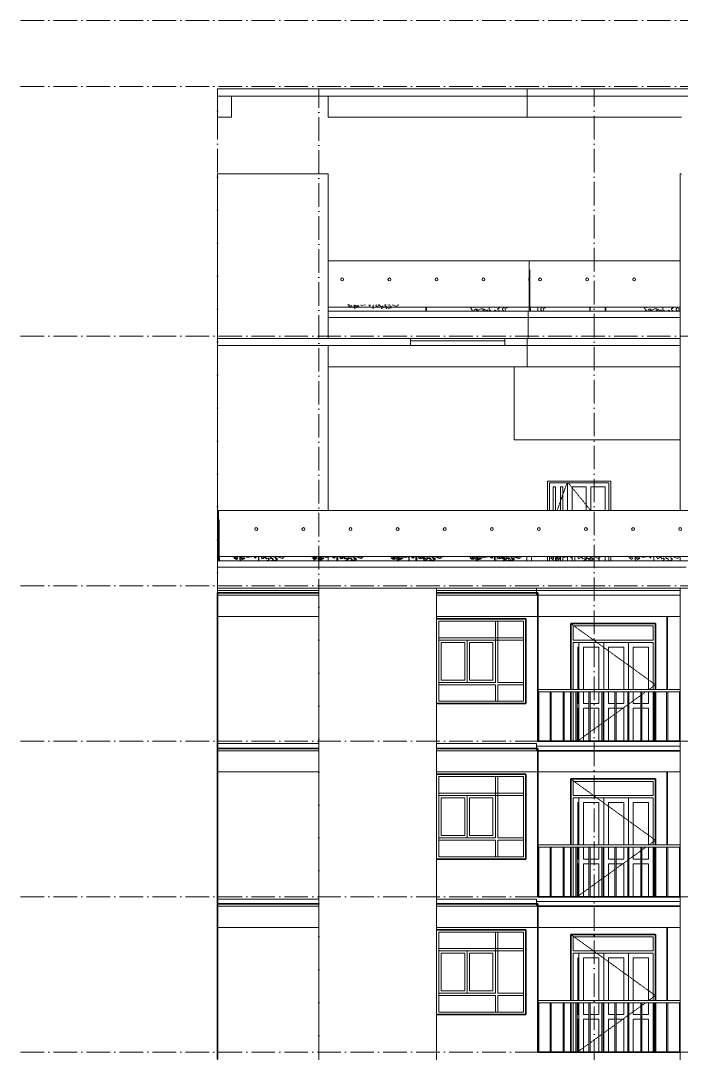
# Model space of a CAD drawing. Header units: millimetres. Extents: x -12680 to 112808, y -16580 to 93550.
# Drawn here: x -12679 to 1351, y 71375 to 93300 of the extents above; entities that cross this region are included whole.
import ezdxf

# ---------------------------------------------------------------- set-up
doc = ezdxf.new("R2010")
doc.units = ezdxf.units.MM
for name, pattern in [('Dash 1_16_', [3.175, 1.5875, -1.5875]), ('Dash 1_16__2_', [3.175, 1.5875, -1.5875]), ('Grid Line', [14, 10, -2, 0, -2])]:
    doc.linetypes.add(name, pattern=pattern)
for name, color, linetype, lineweight in [('A-DOOR', 31, 'Continuous', 9), ('CUA', 31, 'Continuous', 9), ('L-SITE', 91, 'Continuous', 5), ('NET CAT', 3, 'Continuous', 5), ('NET CATConcrete', 3, 'Continuous', 5), ('NET THAY 1', 41, 'Continuous', 5), ('NET THAY 2', 55, 'Continuous', 5), ('NET-THAY', 2, 'Continuous', 15), ('TRUC', 225, 'Continuous', 5)]:
    doc.layers.add(name, color=color, linetype=linetype, lineweight=lineweight)

# ---------------------------------------------------------------- blocks, each defined once
blk = doc.blocks.new('CUA VAO CAN HO_0001 - Type 1-434610-MẶT CẮT B-B')
at = {"layer": 'A-DOOR', "color": 7, "lineweight": 5}
for p, q in [((-1369, 82900), (-1369, 83405)), ((-1369, 83405), (-1319, 83405)), ((-1319, 83405), (-1319, 82900)), ((-1219, 82900), (-1219, 83405)), ((-1219, 83405), (-1169, 83405)), ((-1169, 83405), (-1169, 82900)), ((-1069, 82900), (-1069, 83486)), ((-1068, 82900), (-1068, 83486)), ((-968, 82900), (-968, 83405)), ((-968, 83405), (-668, 83405)), ((-668, 83405), (-668, 82900)), ((-568, 82900), (-568, 83405)), ((-568, 83405), (-268, 83405)), ((-268, 83405), (-268, 82900)), ((-1369, 81835), (-1369, 81920)), ((-1319, 81920), (-1319, 81835)), ((-1219, 81835), (-1219, 81920)), ((-1169, 81920), (-1169, 81835)), ((-1069, 81835), (-1069, 81920)), ((-1068, 81835), (-1068, 81920)), ((-968, 81835), (-968, 81920)), ((-668, 81920), (-668, 81835)), ((-568, 81835), (-568, 81920)), ((-268, 81920), (-268, 81835))]:
    blk.add_line(p, q, dxfattribs=at)
at = {"layer": 'CUA', "color": 7, "lineweight": 5}
for p, q in [((-147, 83526), (-1490, 83526)), ((-1490, 82900), (-1490, 83526)), ((-1450, 82900), (-1450, 83486)), ((-1450, 83486), (-187, 83486)), ((-187, 82900), (-187, 83486)), ((-147, 82900), (-147, 83526)), ((-1490, 81835), (-1490, 81920)), ((-1450, 81835), (-1450, 81920)), ((-187, 81835), (-187, 81920)), ((-147, 81835), (-147, 81920))]:
    blk.add_line(p, q, dxfattribs=at)
at = {"layer": 'CUA', "color": 7, "linetype": 'Dash 1_16_', "lineweight": 5}
for p, q in [((-1075, 83486), (-1289, 82900)), ((-1052, 83486), (-573, 82900)), ((-1292, 81920), (-1261, 81835)), ((-564, 81920), (-634, 81835))]:
    blk.add_line(p, q, dxfattribs=at)
blk = doc.blocks.new('Railing - NBS_RailInfillPnl_Post-721024-MẶT CẮT B-B')
at = {"layer": 'NET THAY 2', "color": 7}
for p, q in [((-4121, 81920), (-4121, 81835)), ((-4111, 81835), (-4111, 81920))]:
    blk.add_line(p, q, dxfattribs=at)
blk = doc.blocks.new('Railing - NBS_RailInfillPnl_Post-V301-MẶT CẮT B-B')
at = {"layer": 'NET THAY 2', "color": 7}
for p, q in [((-8482, 81835), (-8482, 81920)), ((-8456, 81920), (-8456, 81835))]:
    blk.add_line(p, q, dxfattribs=at)
blk = doc.blocks.new('Railing - NBS_RailInfillPnl_Post-V302-MẶT CẮT B-B')
at = {"layer": 'NET THAY 2', "color": 7}
for p, q in [((-6446, 81920), (-6456, 81920)), ((-6456, 81920), (-6456, 81835)), ((-6446, 81835), (-6446, 81920))]:
    blk.add_line(p, q, dxfattribs=at)
blk = doc.blocks.new('Railing - NBS_RailInfillPnl_Post-720245-MẶT CẮT B-B')
at = {"layer": 'NET THAY 2', "color": 7}
for p, q in [((-8482, 82536), (-8482, 82700)), ((-8482, 81920), (-8482, 82478))]:
    blk.add_line(p, q, dxfattribs=at)
blk = doc.blocks.new('Railing - NBS_RailInfillPnl_Post-V303-MẶT CẮT B-B')
at = {"layer": 'NET THAY 2', "color": 7}
for p, q in [((-8464, 82700), (-8474, 82700)), ((-8474, 82700), (-8474, 81835)), ((-8464, 81835), (-8464, 82700))]:
    blk.add_line(p, q, dxfattribs=at)
blk = doc.blocks.new('Railing - NBS_RailInfillPnl_Post-V304-MẶT CẮT B-B')
at = {"layer": 'NET THAY 2', "color": 7}
for p, q in [((1634, 82700), (1634, 81835)), ((1608, 81835), (1608, 81920))]:
    blk.add_line(p, q, dxfattribs=at)
blk = doc.blocks.new('Railing - Railing-537716-MẶT CẮT B-B')
at = {"layer": 'NET THAY 1', "color": 7}
for p, q in [((-8499, 81835), (1651, 81835)), ((-8499, 81835), (-8499, 81700)), ((1651, 81700), (1651, 81835))]:
    blk.add_line(p, q, dxfattribs=at)
for name, p in [('Railing - NBS_RailInfillPnl_Post-720245-MẶT CẮT B-B', (0, 0)), ('Railing - NBS_RailInfillPnl_Post-V303-MẶT CẮT B-B', (0, 0)), ('Railing - NBS_RailInfillPnl_Post-V304-MẶT CẮT B-B', (0, 0)), ('Railing - NBS_RailInfillPnl_Post-V301-MẶT CẮT B-B', (0, 0)), ('Railing - NBS_RailInfillPnl_Post-V302-MẶT CẮT B-B', (0, 0)), ('Railing - NBS_RailInfillPnl_Post-721024-MẶT CẮT B-B', (-2177, 0)), ('Railing - NBS_RailInfillPnl_Post-V302-MẶT CẮT B-B', (2018, 0)), ('Railing - NBS_RailInfillPnl_Post-721024-MẶT CẮT B-B', (0, 0)), ('Railing - NBS_RailInfillPnl_Post-V302-MẶT CẮT B-B', (4036, 0)), ('Railing - NBS_RailInfillPnl_Post-V302-MẶT CẮT B-B', (6054, 0))]:
    blk.add_blockref(name, p)
blk = doc.blocks.new('Top Rail Type - Top Rail_Internal_-538202-MẶT CẮT B-B')
at = {"layer": 'NET THAY 1', "color": 7}
for p, q in [((-8480, 82900), (1631, 82900)), ((-8480, 82900), (-8480, 81920)), ((1631, 81920), (1631, 82900)), ((-8480, 81920), (-8474, 81920)), ((-8464, 81920), (-6456, 81920)), ((-6446, 81920), (-4438, 81920)), ((-4428, 81920), (-2420, 81920)), ((-2410, 81920), (-402, 81920)), ((-392, 81920), (1631, 81920))]:
    blk.add_line(p, q, dxfattribs=at)
blk = doc.blocks.new('ALB-RAILING 32 - ALB-BALUSTER-V305-MẶT CẮT B-B')
at = {"layer": 'NET THAY 1', "color": 7}
for start, end in [(360, 180), (180, 0)]:
    blk.add_arc((1325, 82507), 30, start, end, dxfattribs=at)
blk = doc.blocks.new('Railing - NBS_RailInfillPnl_Post-V307-MẶT CẮT B-B')
at = {"layer": 'NET THAY 2', "color": 7}
for p, q in [((-1882, 87135), (-1882, 87220)), ((-1856, 87220), (-1856, 87135))]:
    blk.add_line(p, q, dxfattribs=at)
blk = doc.blocks.new('Railing - Railing-542844-MẶT CẮT B-B')
at = {"layer": 'NET THAY 1', "color": 7}
for p, q in [((-6149, 87135), (-1899, 87135)), ((-1899, 87135), (1326, 87135)), ((-1899, 87135), (-1899, 87000)), ((1326, 87000), (-1899, 87000))]:
    blk.add_line(p, q, dxfattribs=at)
for name, p in [('Railing - NBS_RailInfillPnl_Post-V303-MẶT CẮT B-B', (6600, 5300)), ('Railing - NBS_RailInfillPnl_Post-V302-MẶT CẮT B-B', (2382, 5300)), ('Railing - NBS_RailInfillPnl_Post-V307-MẶT CẮT B-B', (0, 0)), ('Railing - NBS_RailInfillPnl_Post-721024-MẶT CẮT B-B', (3527, 5300)), ('Railing - NBS_RailInfillPnl_Post-V302-MẶT CẮT B-B', (6192, 5300))]:
    blk.add_blockref(name, p)
blk = doc.blocks.new('Top Rail Type - Top Rail_Internal_-542854-MẶT CẮT B-B')
at = {"layer": 'NET THAY 1', "color": 7}
for p, q in [((-6149, 88200), (-1880, 88200)), ((-1880, 88200), (1326, 88200)), ((-1880, 88200), (-1880, 87220)), ((-6149, 87220), (-4074, 87220)), ((-4064, 87220), (-1880, 87220)), ((-1880, 87220), (-1874, 87220)), ((-1864, 87220), (-264, 87220)), ((-254, 87220), (1326, 87220))]:
    blk.add_line(p, q, dxfattribs=at)
blk = doc.blocks.new('ALB-RAILING 32 - ALB-BALUSTER-V308-MẶT CẮT B-B')
at = {"layer": 'NET THAY 1', "color": 7}
for p, q in [((-1880, 87837), (-1889, 87837)), ((-1889, 87807), (-1889, 87836)), ((-1889, 87778), (-1889, 87807)), ((-1889, 87777), (-1880, 87777))]:
    blk.add_line(p, q, dxfattribs=at)
blk = doc.blocks.new('CAY XANH 1 - CAY XANH_dwg-714093-MẶT CẮT B-B')
at = {"layer": 'L-SITE'}
blk.add_line((-3134, 81919), (-3159, 81919), dxfattribs=at)
at = {"layer": 'L-SITE', "flags": 128}
blk.add_lwpolyline([(-3083, 81902), (-3118, 81915), (-3130, 81884), (-3108, 81884), (-3099, 81859), (-3071, 81872), (-3068, 81893)], close=True, dxfattribs=at)
for points in [[(-2994, 81835), (-3015, 81862), (-3015, 81893), (-3006, 81900), (-2978, 81881), (-2962, 81859), (-2954, 81862), (-2947, 81884), (-2938, 81890), (-2926, 81877), (-2919, 81893), (-3016, 81904), (-3016, 81920)], [(-2873, 81920), (-2866, 81900), (-2776, 81918)], [(-2701, 81920), (-2701, 81903), (-2683, 81890), (-2680, 81912), (-2677, 81920)], [(-2537, 81918), (-2555, 81906), (-2543, 81875), (-2512, 81884), (-2500, 81915), (-2487, 81920)], [(-2484, 81920), (-2472, 81900), (-2450, 81875), (-2420, 81888)], [(-2422, 81838), (-2438, 81840), (-2438, 81835)], [(-2410, 81893), (-2400, 81875), (-2400, 81859), (-2410, 81849)], [(-2369, 81920), (-2360, 81884), (-2323, 81881), (-2310, 81853), (-2335, 81838), (-2335, 81835)], [(-2341, 81920), (-2348, 81915), (-2366, 81920)], [(-2269, 81920), (-2298, 81912), (-2298, 81920)], [(-2284, 81835), (-2286, 81840), (-2242, 81850), (-2224, 81868), (-2254, 81890), (-2264, 81920)], [(-2209, 81920), (-2211, 81915), (-2110, 81881), (-2101, 81909), (-2069, 81915), (-2076, 81920)]]:
    blk.add_lwpolyline(points, dxfattribs=at)
blk = doc.blocks.new('CAY XANH 1 - CAY XANH_dwg-714092-MẶT CẮT B-B')
at = {"layer": 'L-SITE'}
for p, q in [((-2618, 81920), (-2618, 81916)), ((-2618, 81916), (-2618, 81920))]:
    blk.add_line(p, q, dxfattribs=at)
at = {"layer": 'L-SITE', "flags": 128}
for points in [[(-2618, 81835), (-2618, 81859), (-2618, 81890), (-2618, 81896), (-2618, 81877), (-2618, 81856), (-2618, 81859), (-2618, 81881), (-2618, 81887), (-2618, 81874), (-2618, 81890), (-2618, 81900), (-2618, 81920)], [(-2618, 81920), (-2618, 81896), (-2618, 81915), (-2618, 81920)], [(-2618, 81920), (-2618, 81900), (-2618, 81887), (-2618, 81909), (-2618, 81920)], [(-2618, 81920), (-2618, 81915), (-2618, 81903), (-2618, 81872), (-2618, 81881), (-2618, 81912), (-2618, 81918), (-2618, 81896), (-2618, 81872), (-2618, 81890), (-2618, 81872), (-2618, 81856), (-2618, 81835)], [(-2618, 81920), (-2618, 81912), (-2618, 81878), (-2618, 81906), (-2618, 81912), (-2618, 81920)], [(-2618, 81920), (-2618, 81912), (-2618, 81918), (-2618, 81881), (-2618, 81878), (-2618, 81850), (-2618, 81835)], [(-2618, 81835), (-2618, 81837), (-2618, 81847), (-2618, 81865), (-2618, 81887), (-2618, 81918), (-2618, 81909), (-2618, 81920)], [(-2618, 81899), (-2618, 81912), (-2618, 81881)], [(-2618, 81881), (-2618, 81856), (-2618, 81868), (-2618, 81890), (-2618, 81899)], [(-2618, 81835), (-2618, 81837), (-2618, 81835)]]:
    blk.add_lwpolyline(points, dxfattribs=at)
blk = doc.blocks.new('CAY XANH 1 - CAY XANH 1-678680-MẶT CẮT B-B')
for name in ['CAY XANH 1 - CAY XANH_dwg-714093-MẶT CẮT B-B', 'CAY XANH 1 - CAY XANH_dwg-714092-MẶT CẮT B-B']:
    blk.add_blockref(name, (0, 0))
blk = doc.blocks.new('CAY XANH 1 - CAY XANH_dwg-V320-MẶT CẮT B-B')
at = {"layer": 'L-SITE', "flags": 128}
for points in [[(-3214, 87220), (-3210, 87209), (-3186, 87220)], [(-3077, 87135), (-3077, 87150), (-3101, 87150), (-3105, 87166), (-3105, 87184), (-3126, 87212), (-3126, 87220)], [(-3082, 87220), (-3073, 87209), (-3065, 87212), (-3062, 87220)], [(-2990, 87172), (-3024, 87175), (-3042, 87162), (-3042, 87150), (-3037, 87138), (-3036, 87135)], [(-2999, 87135), (-2999, 87159), (-2981, 87162), (-2990, 87172)], [(-2868, 87135), (-2859, 87172), (-2868, 87185), (-2909, 87181), (-2998, 87135)], [(-2764, 87135), (-2766, 87160), (-2794, 87147), (-2822, 87163), (-2822, 87175), (-2843, 87160), (-2841, 87135)], [(-2694, 87135), (-2701, 87153), (-2719, 87135)], [(-2584, 87135), (-2602, 87150), (-2626, 87135)], [(-2511, 87220), (-2511, 87209), (-2533, 87188), (-2549, 87190), (-2549, 87163), (-2518, 87147), (-2513, 87135)], [(-2429, 87220), (-2421, 87203), (-2446, 87188), (-2446, 87160), (-2434, 87147), (-2410, 87135)], [(-2401, 87135), (-2387, 87157), (-2397, 87190), (-2353, 87200), (-2335, 87218)]]:
    blk.add_lwpolyline(points, dxfattribs=at)
blk = doc.blocks.new('CAY XANH 1 - CAY XANH_dwg-V321-MẶT CẮT B-B')
at = {"layer": 'L-SITE'}
blk.add_line((-2729, 87135), (-2729, 87147), dxfattribs=at)
at = {"layer": 'L-SITE', "flags": 128}
for points in [[(-2729, 87147), (-2729, 87163), (-2729, 87181), (-2729, 87209), (-2729, 87220)], [(-2729, 87220), (-2729, 87206), (-2729, 87209), (-2729, 87220)], [(-2729, 87220), (-2729, 87206), (-2729, 87185), (-2729, 87187), (-2729, 87160), (-2729, 87144), (-2729, 87135)], [(-2729, 87220), (-2729, 87206), (-2729, 87218)], [(-2729, 87220), (-2729, 87200), (-2729, 87185), (-2729, 87157), (-2729, 87144), (-2729, 87135)], [(-2729, 87135), (-2729, 87154), (-2729, 87187), (-2729, 87197), (-2729, 87215), (-2729, 87220)], [(-2729, 87135), (-2729, 87169), (-2729, 87182), (-2729, 87178), (-2729, 87135)], [(-2729, 87169), (-2729, 87172), (-2729, 87159), (-2729, 87147), (-2729, 87135)], [(-2729, 87135), (-2729, 87157), (-2729, 87144), (-2729, 87160), (-2729, 87172), (-2729, 87157), (-2729, 87135)], [(-2729, 87135), (-2729, 87156), (-2729, 87159), (-2729, 87169)], [(-2729, 87135), (-2729, 87151), (-2729, 87135)], [(-2729, 87135), (-2729, 87147), (-2729, 87135)]]:
    blk.add_lwpolyline(points, dxfattribs=at)
blk = doc.blocks.new('CAY XANH 1 - CAY XANH 1-V322-MẶT CẮT B-B')
for name in ['CAY XANH 1 - CAY XANH_dwg-V320-MẶT CẮT B-B', 'CAY XANH 1 - CAY XANH_dwg-V321-MẶT CẮT B-B']:
    blk.add_blockref(name, (0, 0))
blk = doc.blocks.new('CAY XANH 1 - CAY XANH_dwg-V323-MẶT CẮT B-B')
at = {"layer": 'L-SITE'}
blk.add_line((-1699, 87138), (-1698, 87135), dxfattribs=at)
at = {"layer": 'L-SITE', "flags": 128}
for points in [[(-1697, 87220), (-1697, 87209), (-1699, 87207)], [(-1615, 87220), (-1607, 87203), (-1632, 87188), (-1632, 87160), (-1620, 87147), (-1595, 87135)], [(-1587, 87135), (-1573, 87157), (-1582, 87190), (-1539, 87200), (-1521, 87218)]]:
    blk.add_lwpolyline(points, dxfattribs=at)
blk = doc.blocks.new('CAY XANH 1 - CAY XANH 1-V324-MẶT CẮT B-B')
blk.add_blockref('CAY XANH 1 - CAY XANH_dwg-V323-MẶT CẮT B-B', (0, 0))
blk = doc.blocks.new('CAY XANH 1 - CAY XANH_dwg-V325-MẶT CẮT B-B')
at = {"layer": 'L-SITE', "flags": 128}
for points in [[(475, 87220), (479, 87209), (504, 87220)], [(613, 87135), (613, 87150), (588, 87150), (585, 87166), (585, 87184), (563, 87212), (563, 87220)], [(608, 87220), (616, 87209), (625, 87212), (627, 87220)], [(699, 87172), (665, 87175), (647, 87162), (647, 87150), (653, 87138), (653, 87135)], [(690, 87135), (690, 87159), (709, 87162), (699, 87172)], [(822, 87135), (830, 87172), (821, 87185), (780, 87181), (691, 87135)], [(926, 87135), (923, 87160), (895, 87147), (867, 87163), (867, 87175), (846, 87160), (848, 87135)], [(995, 87135), (988, 87153), (970, 87135)], [(1105, 87135), (1088, 87150), (1064, 87135)], [(1178, 87220), (1178, 87209), (1156, 87188), (1140, 87190), (1140, 87163), (1172, 87147), (1177, 87135)], [(1260, 87220), (1268, 87203), (1243, 87188), (1243, 87160), (1255, 87147), (1280, 87135)], [(1288, 87135), (1302, 87157), (1293, 87190), (1326, 87198)]]:
    blk.add_lwpolyline(points, dxfattribs=at)
blk = doc.blocks.new('CAY XANH 1 - CAY XANH 1-V326-MẶT CẮT B-B')
for name, p in [('CAY XANH 1 - CAY XANH_dwg-V325-MẶT CẮT B-B', (0, 0)), ('CAY XANH 1 - CAY XANH_dwg-V321-MẶT CẮT B-B', (3689, 0))]:
    blk.add_blockref(name, p)
blk = doc.blocks.new('CAY XANH 1 - CAY XANH_dwg-V327-MẶT CẮT B-B')
at = {"layer": 'L-SITE'}
for p, q in [((-6481, 81919), (-6506, 81919)), ((-6430, 81902), (-6446, 81908))]:
    blk.add_line(p, q, dxfattribs=at)
at = {"layer": 'L-SITE', "flags": 128}
for points in [[(-6456, 81912), (-6464, 81915), (-6477, 81884), (-6456, 81884)], [(-6446, 81859), (-6418, 81872), (-6415, 81893), (-6430, 81902)], [(-6341, 81835), (-6362, 81862), (-6362, 81893), (-6352, 81900), (-6325, 81881), (-6309, 81859), (-6300, 81862), (-6294, 81884), (-6284, 81890), (-6272, 81877), (-6266, 81893), (-6362, 81904), (-6362, 81920)], [(-6220, 81920), (-6213, 81900), (-6122, 81918)], [(-6048, 81920), (-6048, 81903), (-6029, 81890), (-6026, 81912), (-6023, 81920)], [(-5884, 81918), (-5902, 81906), (-5890, 81875), (-5859, 81884), (-5846, 81915), (-5834, 81920)], [(-5830, 81920), (-5819, 81900), (-5797, 81875), (-5756, 81893), (-5747, 81875), (-5747, 81859), (-5769, 81838), (-5784, 81840), (-5784, 81835)], [(-5716, 81920), (-5707, 81884), (-5670, 81881), (-5657, 81853), (-5682, 81838), (-5682, 81835)], [(-5687, 81920), (-5695, 81915), (-5712, 81920)], [(-5615, 81920), (-5645, 81912), (-5644, 81920)], [(-5631, 81835), (-5632, 81840), (-5589, 81850), (-5571, 81868), (-5601, 81890), (-5610, 81920)], [(-5556, 81920), (-5558, 81915), (-5457, 81881), (-5447, 81909), (-5416, 81915), (-5423, 81920)]]:
    blk.add_lwpolyline(points, dxfattribs=at)
blk = doc.blocks.new('CAY XANH 1 - CAY XANH 1-V328-MẶT CẮT B-B')
for name, p in [('CAY XANH 1 - CAY XANH_dwg-V327-MẶT CẮT B-B', (0, 0)), ('CAY XANH 1 - CAY XANH_dwg-714092-MẶT CẮT B-B', (-3347, 0))]:
    blk.add_blockref(name, p)
blk = doc.blocks.new('CAY XANH 1 - CAY XANH_dwg-V329-MẶT CẮT B-B')
at = {"layer": 'L-SITE'}
blk.add_line((-6457, 81919), (-6482, 81919), dxfattribs=at)
at = {"layer": 'L-SITE', "flags": 128}
for points in [[(-6406, 81902), (-6441, 81915), (-6446, 81900)], [(-6446, 81884), (-6431, 81884), (-6422, 81859), (-6394, 81872), (-6391, 81893), (-6406, 81902)], [(-6317, 81835), (-6338, 81862), (-6338, 81893), (-6329, 81900), (-6301, 81881), (-6285, 81859), (-6277, 81862), (-6270, 81884), (-6261, 81890), (-6249, 81877), (-6242, 81893), (-6339, 81904), (-6339, 81920)], [(-6196, 81920), (-6189, 81900), (-6099, 81918)], [(-6024, 81920), (-6024, 81903), (-6006, 81890), (-6003, 81912), (-6000, 81920)], [(-5860, 81918), (-5878, 81906), (-5866, 81875), (-5835, 81884), (-5823, 81915), (-5810, 81920)], [(-5807, 81920), (-5795, 81900), (-5773, 81875), (-5733, 81893), (-5723, 81875), (-5723, 81859), (-5745, 81838), (-5761, 81840), (-5761, 81835)], [(-5692, 81920), (-5683, 81884), (-5646, 81881), (-5633, 81853), (-5658, 81838), (-5658, 81835)], [(-5664, 81920), (-5671, 81915), (-5689, 81920)], [(-5592, 81920), (-5621, 81912), (-5621, 81920)], [(-5607, 81835), (-5609, 81840), (-5565, 81850), (-5547, 81868), (-5577, 81890), (-5587, 81920)], [(-5532, 81920), (-5534, 81915), (-5433, 81881), (-5424, 81909), (-5392, 81915), (-5399, 81920)]]:
    blk.add_lwpolyline(points, dxfattribs=at)
blk = doc.blocks.new('CAY XANH 1 - CAY XANH 1-V330-MẶT CẮT B-B')
for name, p in [('CAY XANH 1 - CAY XANH_dwg-V329-MẶT CẮT B-B', (0, 0)), ('CAY XANH 1 - CAY XANH_dwg-714092-MẶT CẮT B-B', (-3323, 0))]:
    blk.add_blockref(name, p)
blk = doc.blocks.new('CAY XANH 1 - CAY XANH_dwg-V331-MẶT CẮT B-B')
at = {"layer": 'L-SITE'}
for p, q in [((-4780, 81919), (-4805, 81919)), ((-4428, 81917), (-4422, 81918))]:
    blk.add_line(p, q, dxfattribs=at)
at = {"layer": 'L-SITE', "flags": 128}
blk.add_lwpolyline([(-4729, 81902), (-4764, 81915), (-4776, 81884), (-4754, 81884), (-4745, 81859), (-4717, 81872), (-4714, 81893)], close=True, dxfattribs=at)
for points in [[(-4640, 81835), (-4661, 81862), (-4661, 81893), (-4652, 81900), (-4624, 81881), (-4608, 81859), (-4600, 81862), (-4593, 81884), (-4584, 81890), (-4572, 81877), (-4565, 81893), (-4662, 81904), (-4662, 81920)], [(-4519, 81920), (-4512, 81900), (-4438, 81915)], [(-4347, 81920), (-4347, 81903), (-4329, 81890), (-4326, 81912), (-4323, 81920)], [(-4183, 81918), (-4201, 81906), (-4189, 81875), (-4158, 81884), (-4146, 81915), (-4133, 81920)], [(-4130, 81920), (-4118, 81900), (-4096, 81875), (-4056, 81893), (-4046, 81875), (-4046, 81859), (-4068, 81838), (-4084, 81840), (-4084, 81835)], [(-4015, 81920), (-4006, 81884), (-3969, 81881), (-3956, 81853), (-3981, 81838), (-3981, 81835)], [(-3987, 81920), (-3994, 81915), (-4012, 81920)], [(-3915, 81920), (-3944, 81912), (-3944, 81920)], [(-3930, 81835), (-3932, 81840), (-3888, 81850), (-3870, 81868), (-3900, 81890), (-3910, 81920)], [(-3855, 81920), (-3857, 81915), (-3756, 81881), (-3747, 81909), (-3715, 81915), (-3722, 81920)]]:
    blk.add_lwpolyline(points, dxfattribs=at)
blk = doc.blocks.new('CAY XANH 1 - CAY XANH 1-V332-MẶT CẮT B-B')
for name, p in [('CAY XANH 1 - CAY XANH_dwg-V331-MẶT CẮT B-B', (0, 0)), ('CAY XANH 1 - CAY XANH_dwg-714092-MẶT CẮT B-B', (-1646, 0))]:
    blk.add_blockref(name, p)
blk = doc.blocks.new('CAY XANH 1 - CAY XANH_dwg-V333-MẶT CẮT B-B')
at = {"layer": 'L-SITE'}
blk.add_line((-3103, 81919), (-3128, 81919), dxfattribs=at)
at = {"layer": 'L-SITE', "flags": 128}
blk.add_lwpolyline([(-3052, 81902), (-3087, 81915), (-3099, 81884), (-3077, 81884), (-3068, 81859), (-3040, 81872), (-3037, 81893)], close=True, dxfattribs=at)
for points in [[(-2963, 81835), (-2984, 81862), (-2984, 81893), (-2975, 81900), (-2947, 81881), (-2931, 81859), (-2923, 81862), (-2916, 81884), (-2907, 81890), (-2895, 81877), (-2888, 81893), (-2985, 81904), (-2985, 81920)], [(-2842, 81920), (-2835, 81900), (-2745, 81918)], [(-2670, 81920), (-2670, 81903), (-2652, 81890), (-2649, 81912), (-2646, 81920)], [(-2506, 81918), (-2524, 81906), (-2512, 81875), (-2481, 81884), (-2469, 81915), (-2456, 81920)], [(-2453, 81920), (-2441, 81900), (-2420, 81876)], [(-2410, 81879), (-2379, 81893), (-2369, 81875), (-2369, 81859), (-2391, 81838), (-2407, 81840), (-2407, 81835)], [(-2338, 81920), (-2329, 81884), (-2292, 81881), (-2279, 81853), (-2304, 81838), (-2304, 81835)], [(-2310, 81920), (-2317, 81915), (-2335, 81920)], [(-2238, 81920), (-2267, 81912), (-2267, 81920)], [(-2253, 81835), (-2255, 81840), (-2211, 81850), (-2193, 81868), (-2223, 81890), (-2233, 81920)], [(-2178, 81920), (-2180, 81915), (-2079, 81881), (-2070, 81909), (-2038, 81915), (-2045, 81920)]]:
    blk.add_lwpolyline(points, dxfattribs=at)
blk = doc.blocks.new('CAY XANH 1 - CAY XANH 1-V334-MẶT CẮT B-B')
for name, p in [('CAY XANH 1 - CAY XANH_dwg-V333-MẶT CẮT B-B', (0, 0)), ('CAY XANH 1 - CAY XANH_dwg-714092-MẶT CẮT B-B', (31, 0))]:
    blk.add_blockref(name, p)
blk = doc.blocks.new('CAY XANH 1 - CAY XANH_dwg-V335-MẶT CẮT B-B')
at = {"layer": 'L-SITE'}
blk.add_line((-1426, 81919), (-1451, 81919), dxfattribs=at)
at = {"layer": 'L-SITE', "flags": 128}
blk.add_lwpolyline([(-1375, 81902), (-1410, 81915), (-1422, 81884), (-1400, 81884), (-1391, 81859), (-1363, 81872), (-1360, 81893)], close=True, dxfattribs=at)
for points in [[(-1286, 81835), (-1307, 81862), (-1307, 81893), (-1298, 81900), (-1270, 81881), (-1254, 81859), (-1246, 81862), (-1239, 81884), (-1230, 81890), (-1218, 81877), (-1211, 81893), (-1308, 81904), (-1308, 81920)], [(-1165, 81920), (-1158, 81900), (-1068, 81918)], [(-993, 81920), (-993, 81903), (-975, 81890), (-972, 81912), (-969, 81920)], [(-829, 81918), (-847, 81906), (-835, 81875), (-804, 81884), (-792, 81915), (-779, 81920)], [(-776, 81920), (-764, 81900), (-742, 81875), (-702, 81893), (-692, 81875), (-692, 81859), (-714, 81838), (-730, 81840), (-730, 81835)], [(-661, 81920), (-652, 81884), (-615, 81881), (-602, 81853), (-627, 81838), (-627, 81835)], [(-633, 81920), (-640, 81915), (-658, 81920)], [(-561, 81920), (-590, 81912), (-590, 81920)], [(-576, 81835), (-578, 81840), (-534, 81850), (-516, 81868), (-546, 81890), (-556, 81920)], [(-501, 81920), (-503, 81915), (-402, 81881)], [(-392, 81909), (-361, 81915), (-368, 81920)]]:
    blk.add_lwpolyline(points, dxfattribs=at)
blk = doc.blocks.new('CAY XANH 1 - CAY XANH 1-V336-MẶT CẮT B-B')
for name, p in [('CAY XANH 1 - CAY XANH_dwg-V335-MẶT CẮT B-B', (0, 0)), ('CAY XANH 1 - CAY XANH_dwg-714092-MẶT CẮT B-B', (1708, 0))]:
    blk.add_blockref(name, p)
blk = doc.blocks.new('ALC1807-ASCENT PLAZA-TANG 23_rvt-1-MẶT CẮT B-B')
at = {"layer": 'NET-THAY'}
for p, q in [((-1699, 87135), (-1699, 87220)), ((-1899, 87000), (-6149, 87000)), ((-6149, 87000), (-6149, 86550)), ((-1899, 86550), (-1899, 87000)), ((-1699, 87000), (-1899, 87000)), ((1326, 87000), (-1699, 87000)), ((-6149, 86550), (-1924, 86550)), ((-1899, 86550), (-1699, 86550)), ((-1699, 86550), (1326, 86550)), ((-4399, 85950), (-6149, 85950)), ((-6149, 85950), (-6149, 82900)), ((-2399, 85950), (-4399, 85950)), ((-2399, 85950), (-2199, 85950)), ((-2199, 85950), (-2199, 84400)), ((1326, 84400), (-2199, 84400)), ((-6149, 81920), (-6149, 81835)), ((-1934, 81835), (-1934, 81920)), ((-1834, 81920), (-1834, 81835)), ((1451, 81700), (-8499, 81700)), ((-8499, 81700), (-8499, 81250)), ((-8499, 81250), (-6349, 81250)), ((-3849, 81250), (1326, 81250))]:
    blk.add_line(p, q, dxfattribs=at)
at = {"lineweight": 5}
for name, p in [('Top Rail Type - Top Rail_Internal_-542854-MẶT CẮT B-B', (0, 0)), ('Railing - Railing-542844-MẶT CẮT B-B', (0, 0)), ('ALB-RAILING 32 - ALB-BALUSTER-V305-MẶT CẮT B-B', (-7175, 5300)), ('ALB-RAILING 32 - ALB-BALUSTER-V305-MẶT CẮT B-B', (-6175, 5300)), ('ALB-RAILING 32 - ALB-BALUSTER-V305-MẶT CẮT B-B', (-5175, 5300)), ('ALB-RAILING 32 - ALB-BALUSTER-V305-MẶT CẮT B-B', (-4175, 5300)), ('ALB-RAILING 32 - ALB-BALUSTER-V308-MẶT CẮT B-B', (0, 0)), ('ALB-RAILING 32 - ALB-BALUSTER-V305-MẶT CẮT B-B', (-2975, 5300)), ('ALB-RAILING 32 - ALB-BALUSTER-V305-MẶT CẮT B-B', (-1975, 5300)), ('ALB-RAILING 32 - ALB-BALUSTER-V305-MẶT CẮT B-B', (-975, 5300)), ('CAY XANH 1 - CAY XANH 1-678680-MẶT CẮT B-B', (-2579, 5350)), ('CAY XANH 1 - CAY XANH 1-V322-MẶT CẮT B-B', (0, 0)), ('CAY XANH 1 - CAY XANH 1-V324-MẶT CẮT B-B', (0, 0)), ('CAY XANH 1 - CAY XANH 1-V326-MẶT CẮT B-B', (0, 0)), ('CUA VAO CAN HO_0001 - Type 1-434610-MẶT CẮT B-B', (0, 0)), ('Top Rail Type - Top Rail_Internal_-538202-MẶT CẮT B-B', (0, 0)), ('Railing - Railing-537716-MẶT CẮT B-B', (0, 0)), ('ALB-RAILING 32 - ALB-BALUSTER-V308-MẶT CẮT B-B', (-6600, -5300)), ('ALB-RAILING 32 - ALB-BALUSTER-V305-MẶT CẮT B-B', (-9000, 0)), ('ALB-RAILING 32 - ALB-BALUSTER-V305-MẶT CẮT B-B', (-8000, 0)), ('ALB-RAILING 32 - ALB-BALUSTER-V305-MẶT CẮT B-B', (-7000, 0)), ('ALB-RAILING 32 - ALB-BALUSTER-V305-MẶT CẮT B-B', (-6000, 0)), ('ALB-RAILING 32 - ALB-BALUSTER-V305-MẶT CẮT B-B', (-5000, 0)), ('ALB-RAILING 32 - ALB-BALUSTER-V305-MẶT CẮT B-B', (-4000, 0)), ('ALB-RAILING 32 - ALB-BALUSTER-V305-MẶT CẮT B-B', (-3000, 0)), ('ALB-RAILING 32 - ALB-BALUSTER-V305-MẶT CẮT B-B', (-2000, 0)), ('ALB-RAILING 32 - ALB-BALUSTER-V305-MẶT CẮT B-B', (-1000, 0)), ('ALB-RAILING 32 - ALB-BALUSTER-V305-MẶT CẮT B-B', (0, 0)), ('CAY XANH 1 - CAY XANH 1-678680-MẶT CẮT B-B', (-5012, 0)), ('CAY XANH 1 - CAY XANH 1-678680-MẶT CẮT B-B', (-5000, 0)), ('CAY XANH 1 - CAY XANH 1-V328-MẶT CẮT B-B', (0, 0)), ('CAY XANH 1 - CAY XANH 1-V330-MẶT CẮT B-B', (0, 0)), ('CAY XANH 1 - CAY XANH 1-678680-MẶT CẮT B-B', (-1673, 0)), ('CAY XANH 1 - CAY XANH 1-V332-MẶT CẮT B-B', (0, 0)), ('CAY XANH 1 - CAY XANH 1-678680-MẶT CẮT B-B', (0, 0)), ('CAY XANH 1 - CAY XANH 1-V334-MẶT CẮT B-B', (0, 0)), ('CAY XANH 1 - CAY XANH 1-V336-MẶT CẮT B-B', (0, 0)), ('CAY XANH 1 - CAY XANH 1-678680-MẶT CẮT B-B', (3385, 0))]:
    blk.add_blockref(name, p, dxfattribs=at)
blk = doc.blocks.new('CUA LO GIA - CUA LO GIA 2-211562-MẶT CẮT B-B')
at = {"layer": 'CUA', "color": 50, "linetype": 'Dash 1_16__2_'}
for p, q in [((801, 23100), (-999, 24400)), ((801, 23100), (662, 23000)), ((488, 22874), (238, 22694)), ((593, 22950), (513, 22892)), ((212, 22675), (-37, 22495)), ((-62, 22477), (-312, 22297)), ((-337, 22278), (-587, 22098)), ((-612, 22080), (-861, 21900))]:
    blk.add_line(p, q, dxfattribs=at)
at = {"layer": 'CUA', "color": 50}
for p, q in [((-999, 23000), (-999, 24400)), ((801, 24400), (-999, 24400)), ((-949, 24350), (-949, 24050)), ((-949, 24350), (751, 24350)), ((751, 24050), (751, 24350)), ((801, 24400), (801, 23000)), ((751, 24050), (-949, 24050)), ((-949, 24000), (-949, 23000)), ((-949, 24000), (751, 24000)), ((-849, 23900), (-849, 23000)), ((-849, 23900), (-824, 23900)), ((-824, 23000), (-824, 24000)), ((-299, 24000), (-824, 24000)), ((-724, 23900), (-399, 23900)), ((-724, 23900), (-724, 23000)), ((-399, 23000), (-399, 23900)), ((226, 24000), (-299, 24000)), ((-299, 23000), (-299, 24000)), ((-299, 24000), (-299, 23000)), ((-199, 23900), (-199, 23000)), ((-199, 23900), (126, 23900)), ((126, 23000), (126, 23900)), ((226, 24000), (226, 23000)), ((326, 23900), (651, 23900)), ((326, 23900), (326, 23000)), ((651, 23000), (651, 23900)), ((751, 23000), (751, 24000)), ((-999, 21900), (-999, 22950)), ((-949, 22950), (-949, 21900)), ((-849, 22950), (-849, 22700)), ((-824, 21900), (-824, 22950)), ((-724, 22950), (-724, 22700)), ((-399, 22700), (-399, 22950)), ((-299, 21900), (-299, 22950)), ((-299, 22950), (-299, 21900)), ((-199, 22950), (-199, 22700)), ((126, 22700), (126, 22950)), ((326, 22950), (326, 22700)), ((651, 22700), (651, 22950)), ((751, 21900), (751, 22950)), ((801, 22950), (801, 21900)), ((-849, 22700), (-824, 22700)), ((-824, 22600), (-849, 22600)), ((-849, 22600), (-849, 21900)), ((-724, 22700), (-612, 22700)), ((-724, 22600), (-724, 21900)), ((-612, 22600), (-724, 22600)), ((-587, 22700), (-399, 22700)), ((-399, 22600), (-587, 22600)), ((-399, 21900), (-399, 22600)), ((-199, 22700), (-62, 22700)), ((-62, 22600), (-199, 22600)), ((-199, 22600), (-199, 21900)), ((-37, 22700), (126, 22700)), ((126, 22600), (-37, 22600)), ((126, 21900), (126, 22600)), ((326, 22700), (488, 22700)), ((326, 22600), (326, 21900)), ((488, 22600), (326, 22600)), ((513, 22700), (651, 22700)), ((651, 22600), (513, 22600)), ((651, 21900), (651, 22600))]:
    blk.add_line(p, q, dxfattribs=at)
blk = doc.blocks.new('X-PHONG NGU 2 - X-PHONG NGU 2_Recovery_ 4-220461-MẶT CẮT B-B')
at = {"layer": 'CUA', "color": 50}
for p, q in [((-1949, 24500), (-3849, 24500)), ((-3799, 22750), (-3799, 24450)), ((-3799, 24450), (-1999, 24450)), ((-2549, 24450), (-2599, 24450)), ((-2599, 24450), (-2599, 23150)), ((-2549, 23150), (-2549, 24450)), ((-1999, 24450), (-1999, 22750)), ((-1949, 22700), (-1949, 24500)), ((-3799, 24100), (-3799, 24050)), ((-1999, 24100), (-3799, 24100)), ((-3799, 24050), (-1999, 24050)), ((-3749, 23200), (-3749, 24000)), ((-3749, 24000), (-3249, 24000)), ((-3249, 24000), (-3249, 23200)), ((-3199, 24050), (-3199, 23150)), ((-2599, 24050), (-3199, 24050)), ((-3149, 24000), (-2649, 24000)), ((-3149, 23200), (-3149, 24000)), ((-2649, 24000), (-2649, 23200)), ((-2599, 23150), (-2599, 24050)), ((-1999, 24050), (-1999, 24100)), ((-2599, 23150), (-3799, 23150)), ((-3799, 23150), (-3799, 23100)), ((-3799, 23100), (-2599, 23100)), ((-3249, 23200), (-3749, 23200)), ((-3199, 23150), (-2599, 23150)), ((-2649, 23200), (-3149, 23200)), ((-2599, 23100), (-2599, 22750)), ((-1999, 23150), (-2549, 23150)), ((-2549, 22750), (-2549, 23100)), ((-2549, 23100), (-1999, 23100)), ((-1999, 23100), (-1999, 23150)), ((-3849, 22700), (-1949, 22700)), ((-1999, 22750), (-3799, 22750)), ((-2599, 22750), (-2549, 22750))]:
    blk.add_line(p, q, dxfattribs=at)
blk = doc.blocks.new('Railing - 25mm-V293-MẶT CẮT B-B')
at = {"layer": 'NET THAY 2', "color": 50, "lineweight": 9}
blk.add_line((1313, 22950), (1313, 21900), dxfattribs=at)
blk = doc.blocks.new('Railing - 25mm-V294-MẶT CẮT B-B')
at = {"layer": 'NET THAY 2', "color": 50, "lineweight": 9}
for p, q in [((1038, 22950), (1038, 21900)), ((1063, 21900), (1063, 22950))]:
    blk.add_line(p, q, dxfattribs=at)
blk = doc.blocks.new('Railing - 25mm-V295-MẶT CẮT B-B')
at = {"layer": 'NET THAY 2', "color": 50, "lineweight": 9}
blk.add_line((-1674, 21900), (-1674, 22950), dxfattribs=at)
blk = doc.blocks.new('Railing - Railing-V339-MẶT CẮT B-B')
for name, p in [('Railing - 25mm-V295-MẶT CẮT B-B', (0, 3300)), ('Railing - 25mm-V294-MẶT CẮT B-B', (-2475, 3300)), ('Railing - 25mm-V294-MẶT CẮT B-B', (-2200, 3300)), ('Railing - 25mm-V294-MẶT CẮT B-B', (-1925, 3300)), ('Railing - 25mm-V294-MẶT CẮT B-B', (-1650, 3300)), ('Railing - 25mm-V294-MẶT CẮT B-B', (-1375, 3300)), ('Railing - 25mm-V294-MẶT CẮT B-B', (-1100, 3300)), ('Railing - 25mm-V294-MẶT CẮT B-B', (-825, 3300)), ('Railing - 25mm-V294-MẶT CẮT B-B', (-550, 3300)), ('Railing - 25mm-V294-MẶT CẮT B-B', (-275, 3300)), ('Railing - 25mm-V294-MẶT CẮT B-B', (0, 3300)), ('Railing - 25mm-V293-MẶT CẮT B-B', (0, 3300))]:
    blk.add_blockref(name, p)
blk = doc.blocks.new('Top Rail Type - Top Rail_Internal_-211919-MẶT CẮT B-B')
at = {"layer": 'NET THAY 1', "color": 50, "lineweight": 9}
for p, q in [((1326, 23000), (-1699, 23000)), ((1326, 22950), (-1699, 22950))]:
    blk.add_line(p, q, dxfattribs=at)
blk = doc.blocks.new('ALC1807-ASCENT PLAZA-TANG DIEN HINH-TANG 5_rvt-16-MẶT CẮT B-B')
at = {"layer": 'NET-THAY', "color": 130, "lineweight": 35}
for p, q in [((-8499, 71250), (-8499, 74550)), ((-8499, 74550), (-8299, 74550)), ((-6349, 74550), (-8299, 74550)), ((-1699, 74550), (-3849, 74550)), ((-1699, 71400), (-1699, 74550)), ((-3849, 74000), (-1949, 74000)), ((-1949, 74000), (-1949, 72200)), ((-999, 72500), (-999, 73900)), ((-999, 73900), (801, 73900)), ((801, 73900), (801, 72500)), ((1051, 74050), (1051, 72500)), ((-999, 71400), (-999, 72450)), ((801, 72450), (801, 71400)), ((-1949, 72200), (-3849, 72200)), ((1326, 71400), (-1699, 71400))]:
    blk.add_line(p, q, dxfattribs=at)
at = {"color": 130, "lineweight": 35}
for name, p in [('X-PHONG NGU 2 - X-PHONG NGU 2_Recovery_ 4-220461-MẶT CẮT B-B', (0, 49500)), ('CUA LO GIA - CUA LO GIA 2-211562-MẶT CẮT B-B', (0, 49500)), ('Top Rail Type - Top Rail_Internal_-211919-MẶT CẮT B-B', (0, 49500)), ('Railing - Railing-V339-MẶT CẮT B-B', (0, 46200))]:
    blk.add_blockref(name, p, dxfattribs=at)
blk = doc.blocks.new('ALC1807-ASCENT PLAZA-TANG DIEN HINH-TANG 5_rvt-17-MẶT CẮT B-B')
at = {"layer": 'NET-THAY', "color": 130, "lineweight": 35}
for p, q in [((-8499, 74550), (-8499, 77850)), ((-8499, 77850), (-8299, 77850)), ((-6349, 77850), (-8299, 77850)), ((-1699, 77850), (-3849, 77850)), ((-1699, 74700), (-1699, 77850)), ((-3849, 77300), (-1949, 77300)), ((-1949, 77300), (-1949, 75500)), ((-999, 75800), (-999, 77200)), ((-999, 77200), (801, 77200)), ((801, 77200), (801, 75800)), ((1051, 77350), (1051, 75800)), ((-999, 74700), (-999, 75750)), ((801, 75750), (801, 74700)), ((-1949, 75500), (-3849, 75500)), ((-8299, 74550), (-8499, 74550)), ((-8299, 74550), (-6349, 74550)), ((-3849, 74550), (-1699, 74550)), ((1326, 74700), (-1699, 74700)), ((-1699, 74550), (-1699, 74500)), ((-1699, 74500), (1326, 74500))]:
    blk.add_line(p, q, dxfattribs=at)
at = {"color": 130, "lineweight": 35}
for name, p in [('X-PHONG NGU 2 - X-PHONG NGU 2_Recovery_ 4-220461-MẶT CẮT B-B', (0, 52800)), ('CUA LO GIA - CUA LO GIA 2-211562-MẶT CẮT B-B', (0, 52800)), ('Top Rail Type - Top Rail_Internal_-211919-MẶT CẮT B-B', (0, 52800)), ('Railing - Railing-V339-MẶT CẮT B-B', (0, 49500))]:
    blk.add_blockref(name, p, dxfattribs=at)
blk = doc.blocks.new('ALC1807-ASCENT PLAZA-TANG DIEN HINH-TANG 5_rvt-18-MẶT CẮT B-B')
at = {"layer": 'NET-THAY', "color": 130, "lineweight": 35}
for p, q in [((-8499, 77850), (-8499, 81150)), ((-8499, 81150), (-8299, 81150)), ((-6349, 81150), (-8299, 81150)), ((-1699, 81150), (-3849, 81150)), ((-1699, 78000), (-1699, 81150)), ((-3849, 80600), (-1949, 80600)), ((-1949, 80600), (-1949, 78800)), ((-999, 79100), (-999, 80500)), ((-999, 80500), (801, 80500)), ((801, 80500), (801, 79100)), ((1051, 80650), (1051, 79100)), ((-999, 78000), (-999, 79050)), ((801, 79050), (801, 78000)), ((-1949, 78800), (-3849, 78800)), ((-8299, 77850), (-8499, 77850)), ((-8299, 77850), (-6349, 77850)), ((-3849, 77850), (-1699, 77850)), ((1326, 78000), (-1699, 78000)), ((-1699, 77850), (-1699, 77800)), ((-1699, 77800), (1326, 77800))]:
    blk.add_line(p, q, dxfattribs=at)
at = {"color": 130, "lineweight": 35}
for name, p in [('X-PHONG NGU 2 - X-PHONG NGU 2_Recovery_ 4-220461-MẶT CẮT B-B', (0, 56100)), ('CUA LO GIA - CUA LO GIA 2-211562-MẶT CẮT B-B', (0, 56100)), ('Top Rail Type - Top Rail_Internal_-211919-MẶT CẮT B-B', (0, 56100)), ('Railing - Railing-V339-MẶT CẮT B-B', (0, 52800))]:
    blk.add_blockref(name, p, dxfattribs=at)

msp = doc.modelspace()

# ---------------------------------------------------------------- linework, layer by layer
at = {"layer": 'NET CAT'}
for p, q in [((-8499.5, 90050), (-8499.5, 86550)), ((-6149.5, 90050), (-8499.5, 90050)), ((-6149.5, 90050), (-6149.5, 86550)), ((1325.5, 90050), (1325.5, 82900)), ((1350.5, 90050), (1325.5, 90050)), ((-8499.5, 86550), (-6149.5, 86550)), ((-8499.5, 86400), (-6149.5, 86400)), ((-8499.5, 86400), (-8499.5, 81835)), ((-6149.5, 86400), (-6149.5, 82900)), ((-6149.5, 81920), (-6149.5, 81835)), ((1325.5, 81920), (1325.5, 81835)), ((-6349.5, 81250), (-6349.5, 5450)), ((-3849.5, 81250), (-6349.5, 81250)), ((-3849.5, 81250), (-3849.5, -50)), ((1325.5, 81250), (1325.5, 10950)), ((1675.5, 81250), (1325.5, 81250))]:
    msp.add_line(p, q, dxfattribs=at)
at = {"layer": 'NET CATConcrete'}
for p, q in [((-8499.5, 91250), (-8499.5, 91700)), ((-8199.5, 91700), (-8199.5, 91250)), ((-4399.5, 91700), (-6149.5, 91700)), ((-6149.5, 91700), (-6149.5, 91250)), ((-2430.9, 91700), (-4399.5, 91700)), ((-2399.5, 91700), (-2430.9, 91700)), ((-1924.5, 91700), (-2399.5, 91700)), ((1350.5, 91700), (-1924.5, 91700)), ((-1924.5, 91700), (-1924.5, 91250)), ((-8199.5, 91250), (-8499.5, 91250)), ((-4399.5, 91250), (-6149.5, 91250)), ((-2399.5, 91250), (-4399.5, 91250)), ((-1924.5, 91250), (-2399.5, 91250)), ((1350.5, 91250), (-1924.5, 91250)), ((-4399.5, 86400), (-6149.5, 86400)), ((-6149.5, 86400), (-6149.5, 85950)), ((-2399.5, 86400), (-4399.5, 86400)), ((-1924.5, 86400), (-2399.5, 86400)), ((1325.5, 86400), (-1924.5, 86400)), ((-1924.5, 86400), (-1924.5, 85950)), ((-4399.5, 85950), (-6149.5, 85950)), ((-2399.5, 85950), (-4399.5, 85950)), ((-1924.5, 85950), (-2399.5, 85950)), ((1325.5, 85950), (-1924.5, 85950)), ((-8499.5, 80650), (-8499.5, 81100)), ((-8499.5, 81100), (-8199.5, 81100)), ((-6349.5, 81100), (-8199.5, 81100)), ((-1724.5, 81100), (-3849.5, 81100)), ((1325.5, 81100), (-1724.5, 81100)), ((-8199.5, 80650), (-8499.5, 80650)), ((-6349.5, 80650), (-8199.5, 80650)), ((-1724.5, 80650), (-3849.5, 80650)), ((1325.5, 80650), (-1724.5, 80650)), ((-8499.5, 77350), (-8499.5, 77800)), ((-8499.5, 77800), (-8199.5, 77800)), ((-6349.5, 77800), (-8199.5, 77800)), ((-1724.5, 77800), (-3849.5, 77800)), ((1325.5, 77800), (-1724.5, 77800)), ((-8199.5, 77350), (-8499.5, 77350)), ((-6349.5, 77350), (-8199.5, 77350)), ((-1724.5, 77350), (-3849.5, 77350)), ((1325.5, 77350), (-1724.5, 77350)), ((-8499.5, 74050), (-8499.5, 74500)), ((-8499.5, 74500), (-8199.5, 74500)), ((-6349.5, 74500), (-8199.5, 74500)), ((-1724.5, 74500), (-3849.5, 74500)), ((1325.5, 74500), (-1724.5, 74500)), ((-8199.5, 74050), (-8499.5, 74050)), ((-6349.5, 74050), (-8199.5, 74050)), ((-1724.5, 74050), (-3849.5, 74050)), ((1325.5, 74050), (-1724.5, 74050))]:
    msp.add_line(p, q, dxfattribs=at)
at = {"layer": 'NET-THAY', "lineweight": 9}
for p, q in [((-8499.5, 91700), (-8499.5, 91850)), ((-8499.5, 91850), (2865.6, 91850)), ((2865.6, 91700), (-8499.5, 91700)), ((-1924.5, 91700), (-1924.5, 91850)), ((-8499.5, 86400), (-8499.5, 86550)), ((-8499.5, 86550), (-4399.5, 86550)), ((-4399.5, 86400), (-8499.5, 86400)), ((-4399.5, 86550), (-4399.5, 86400)), ((-4399.5, 86500), (-2399.5, 86500)), ((-2399.5, 86400), (-4399.5, 86400)), ((-2399.5, 86550), (-2399.5, 86400)), ((-2399.5, 86550), (1325.5, 86550)), ((1325.5, 86400), (-2399.5, 86400)), ((-1924.5, 86400), (-1924.5, 86550)), ((-8499.5, 81250), (-8499.5, 81100)), ((-8499.5, 81250), (-6349.5, 81250)), ((-8499.5, 81200), (-6349.5, 81200)), ((-3849.5, 81250), (-1724.5, 81250)), ((-3849.5, 81200), (1325.5, 81200)), ((-1724.5, 81100), (-1724.5, 81250)), ((-6349.5, 81100), (-8499.5, 81100)), ((1325.5, 81100), (-3849.5, 81100)), ((-8499.5, 77950), (-8499.5, 77800)), ((-8499.5, 77950), (-6349.5, 77950)), ((-3849.5, 77950), (-1724.5, 77950)), ((-1724.5, 77950), (-1724.5, 77800)), ((-1724.5, 77900), (1325.5, 77900)), ((-6349.5, 77800), (-8499.5, 77800)), ((1325.5, 77800), (-3849.5, 77800)), ((-8499.5, 74650), (-8499.5, 74500)), ((-8499.5, 74650), (-6349.5, 74650)), ((-3849.5, 74650), (-1724.5, 74650)), ((-1724.5, 74650), (-1724.5, 74500)), ((-1724.5, 74600), (1325.5, 74600)), ((-6349.5, 74500), (-8499.5, 74500)), ((1325.5, 74500), (-3849.5, 74500))]:
    msp.add_line(p, q, dxfattribs=at)
at = {"layer": 'TRUC', "linetype": 'Grid Line', "ltscale": 50}
for p, q in [((-12679, 93300), (107247.8, 93300)), ((-12679, 91900), (107850.5, 91900)), ((-8499.5, -11438.8), (-8499.5, 91838.4)), ((-6349.5, -8664.8), (-6349.5, 91838.4)), ((-499.5, -11438.8), (-499.5, 91838.4)), ((-12679, 86600), (108517.8, 86600)), ((-12679, 81300), (108517.8, 81300)), ((-12679, 78000), (108517.8, 78000)), ((-12679, 74700), (108517.8, 74700)), ((-12679, 71400), (108517.8, 71400))]:
    msp.add_line(p, q, dxfattribs=at)

# ---------------------------------------------------------------- block references
at = {"lineweight": 5}
for name in ['ALC1807-ASCENT PLAZA-TANG 23_rvt-1-MẶT CẮT B-B', 'ALC1807-ASCENT PLAZA-TANG DIEN HINH-TANG 5_rvt-18-MẶT CẮT B-B', 'ALC1807-ASCENT PLAZA-TANG DIEN HINH-TANG 5_rvt-17-MẶT CẮT B-B', 'ALC1807-ASCENT PLAZA-TANG DIEN HINH-TANG 5_rvt-16-MẶT CẮT B-B']:
    msp.add_blockref(name, (0, 0), dxfattribs=at)

doc.saveas('drawing.dxf')
